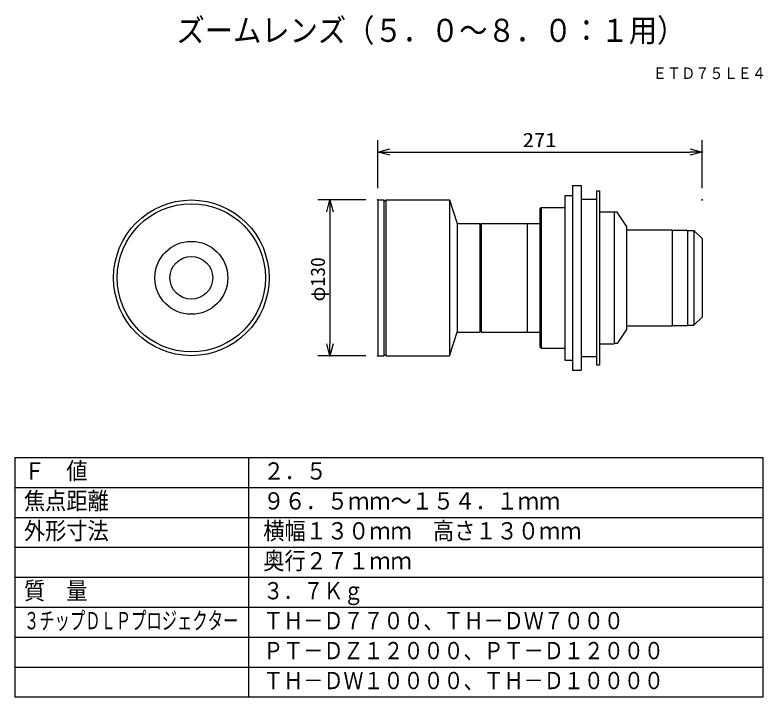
# Model space of a CAD drawing. Units: millimetres, scale not verified. Extents: x -63 to 63, y -57 to 57.
import ezdxf
from ezdxf.enums import TextEntityAlignment as Align

# ---------------------------------------------------------------- set-up
doc = ezdxf.new("R2010")
doc.units = ezdxf.units.MM
doc.header["$LTSCALE"] = 0.190236
doc.header["$PDMODE"] = 32
doc.header["$PDSIZE"] = 0.0951
for name, color, linetype in [('0-0_MOJI1', 2, 'Continuous'), ('0-1_GAIKEI', 7, 'Continuous'), ('0-2_TOUROKU', 3, 'Continuous'), ('0-3_WAKU', 7, 'Continuous')]:
    doc.layers.add(name, color=color, linetype=linetype)
doc.styles.add('ＭＳ ゴシック', font='')
doc.styles.get('ＭＳ ゴシック').set_extended_font_data('MS Gothic')

# ---------------------------------------------------------------- blocks, each defined once
blk = doc.blocks.new('_OPEN30')
at = {"layer": '0-3_WAKU'}
blk.add_line((0, 0), (-1, 0), dxfattribs=at)
blk.add_lwpolyline([(-1, 0.26795), (0, 0), (-1, -0.26795)], dxfattribs=at)

msp = doc.modelspace()

# ---------------------------------------------------------------- linework, layer by layer
at = {"layer": '0-1_GAIKEI'}
for p, q in [((30.6526, 28.9345), (30.6526, -1.9182)), ((30.6526, 28.9345), (32.1259, 28.9345)), ((32.1259, 28.9345), (32.1259, -1.9182)), ((34.6915, 28.0619), (34.6915, -1.0456)), ((34.6915, 28.0619), (35.195, 28.0619)), ((35.195, 28.0619), (35.195, -1.0456)), ((-1.8602, 26.5082), (-1.8602, 0.5081)), ((-1.8602, 26.5082), (-0.8599, 26.5082)), ((-0.8599, 26.5082), (-0.8599, 0.5081)), ((-0.8599, 26.3939), (-0.5258, 26.3939)), ((-0.5258, 26.5082), (10.1302, 26.5082)), ((-0.5258, 26.5082), (-0.5258, 0.5081)), ((10.1302, 26.5082), (10.1302, 0.5081)), ((29.4145, 27.2374), (30.6526, 27.2374)), ((29.4145, 27.2374), (29.4145, -0.2211)), ((32.1259, 26.6371), (34.6915, 26.6371)), ((25.4181, 25.2362), (25.2064, 25.0388)), ((25.2064, 25.0388), (25.2064, 1.9775)), ((25.4181, 25.2362), (29.4145, 25.2362)), ((25.4181, 25.2362), (25.4181, 1.7801)), ((35.195, 24.5299), (37.6527, 24.5299)), ((37.6527, 24.5299), (37.6527, 2.5526)), ((38.1223, 24.4637), (37.6527, 24.4637)), ((39.6841, 22.1529), (38.1223, 24.4637)), ((11.417, 22.5789), (11.417, 4.4375)), ((15.1596, 22.5789), (15.1596, 4.4375)), ((15.4004, 22.5789), (25.2064, 22.5789)), ((15.4004, 22.5789), (15.4004, 4.4375)), ((23.104, 22.5789), (23.104, 4.4375)), ((15.1596, 22.1672), (15.4004, 22.1672)), ((39.6841, 22.1529), (39.6841, 4.8634)), ((39.6841, 21.5032), (47.3022, 21.5032)), ((47.3022, 21.5032), (47.3022, 5.5131)), ((47.3022, 21.4552), (49.8621, 21.4552)), ((49.8621, 21.4552), (49.8621, 5.5612)), ((49.8621, 21.3957), (50.9367, 21.3957)), ((52.3399, 20.0786), (50.9367, 21.3957)), ((50.9367, 21.3957), (50.9367, 5.6206)), ((52.3399, 20.0786), (52.3399, 6.9377)), ((52.3399, 6.9377), (50.9367, 5.6206)), ((39.6841, 5.5131), (47.3022, 5.5131)), ((47.3022, 5.5612), (49.8621, 5.5612)), ((49.8621, 5.6206), (50.9367, 5.6206)), ((10.1302, 0.5081), (11.417, 4.4375)), ((11.417, 4.4375), (15.1596, 4.4375)), ((15.1596, 4.8491), (15.4004, 4.8491)), ((15.4004, 4.4375), (25.2064, 4.4375)), ((25.4181, 1.7801), (25.2064, 1.9775)), ((25.4181, 1.7801), (29.4145, 1.7801)), ((35.195, 2.4864), (37.6527, 2.4864)), ((-1.8602, 0.5081), (-0.8599, 0.5081)), ((-0.8599, 0.6224), (-0.5258, 0.6224)), ((-0.5258, 0.5081), (10.1302, 0.5081)), ((32.1259, 0.3793), (34.6915, 0.3793)), ((29.4145, -0.2211), (30.6526, -0.2211)), ((34.6915, -1.0456), (35.195, -1.0456)), ((30.6526, -1.9182), (32.1259, -1.9182))]:
    msp.add_line(p, q, dxfattribs=at)
for points in [[(10.1302, 26.5082), (11.417, 22.5789), (15.1596, 22.5789)], [(39.6841, 4.8634), (38.1223, 2.5526), (37.6527, 2.5526)]]:
    msp.add_lwpolyline(points, dxfattribs=at)
msp.add_circle((-33.0283, 13.5082), 13, dxfattribs=at)
at = {"layer": '0-1_GAIKEI', "color": 1}
for radius in [12.3766, 6.0935, 3.575]:
    msp.add_circle((-33.0283, 13.5082), radius, dxfattribs=at)
at = {"layer": '0-2_TOUROKU'}
for p, q in [((-1.8602, 28.5082), (-1.8602, 36.5082)), ((52.3399, 28.5082), (52.3399, 36.5082)), ((0.1398, 34.5082), (50.3399, 34.5082)), ((-3.8602, 26.5082), (-11.8602, 26.5082)), ((-9.8602, 24.5082), (-9.8602, 2.5081)), ((-3.8602, 0.5081), (-11.8602, 0.5081))]:
    msp.add_line(p, q, dxfattribs=at)
at = {"layer": '0-3_WAKU', "color": 4}
for p, q in [((-62.5001, -16.5), (62.5001, -16.5)), ((-62.5001, -16.5), (-62.5001, -56.5001)), ((-23.5, -16.5), (-23.5, -56.5001)), ((62.5001, -16.5), (62.5001, -56.5001)), ((62.5001, -56.5001), (-62.5001, -56.5001))]:
    msp.add_line(p, q, dxfattribs=at)
at = {"layer": '0-3_WAKU', "color": 1}
for p, q in [((-62.5001, -21.5), (62.5001, -21.5)), ((-62.5001, -26.5), (62.5001, -26.5)), ((-62.5001, -31.5001), (62.5001, -31.5001)), ((-62.5001, -36.5001), (62.5001, -36.5001)), ((-62.5001, -41.5001), (62.5001, -41.5001)), ((-62.5001, -46.5001), (62.5001, -46.5001)), ((-62.5001, -51.5001), (62.5001, -51.5001))]:
    msp.add_line(p, q, dxfattribs=at)
at = {"layer": '0-3_WAKU'}
for p in [(52.3399, 34.5082), (-1.8602, 26.5082), (-1.8602, 26.5082), (52.3399, 26.5082), (-9.8602, 0.5081), (-1.8602, 0.5081)]:
    msp.add_point(p, dxfattribs=at)

# ---------------------------------------------------------------- block references
at = {"layer": '0-2_TOUROKU', "xscale": 2, "yscale": 2}
for p, rotation in [((-1.8602, 34.5082), 180), ((-9.8602, 26.5082), 90), ((-9.8602, 0.5081), 270)]:
    msp.add_blockref('_OPEN30', p, dxfattribs=dict(at, rotation=rotation))
msp.add_blockref('_OPEN30', (52.3399, 34.5082), dxfattribs=at)

# ---------------------------------------------------------------- texts
at = {"layer": '0-0_MOJI1', "style": 'ＭＳ ゴシック'}
for s, height, width, p in [('ズームレンズ（５．０～８．０：１用）', 3.848, 0.9, (-35.5001, 51.7599)), ('Ｆ\u3000値', 2.887, 0.9, (-61.0001, -21.0552)), ('２．５', 2.887, 0.9, (-21, -21.0552)), ('焦点距離', 2.887, 0.9, (-61.0001, -26.0552)), ('９６．５ｍｍ～１５４．１ｍｍ', 2.887, 0.9, (-21, -26.0552)), ('外形寸法', 2.887, 0.9, (-61.0001, -31.0552)), ('横幅１３０ｍｍ\u3000高さ１３０ｍｍ', 2.887, 0.9, (-21, -31.0552)), ('奥行２７１ｍｍ', 2.887, 0.9, (-21, -36.0552)), ('質\u3000量', 2.887, 0.9, (-61.0001, -41.0552)), ('３．７Ｋｇ', 2.887, 0.85, (-21, -41.0552)), ('３チップＤＬＰプロジェクター', 2.887, 0.65, (-61.0001, -46.0552)), ('ＴＨ－Ｄ７７００、ＴＨ－ＤＷ７０００', 2.887, 0.85, (-21, -46.0552)), ('ＰＴ－ＤＺ１２０００、ＰＴ－Ｄ１２０００', 2.887, 0.85, (-21, -51.0552)), ('ＴＨ－ＤＷ１００００、ＴＨ－Ｄ１００００', 2.887, 0.85, (-21, -56.0552))]:
    msp.add_text(s, height=height, dxfattribs=dict(at, width=width)).set_placement(p, align=Align.BOTTOM_LEFT)
at = {"layer": '0-2_TOUROKU', "color": 1, "style": 'ＭＳ ゴシック', "width": 0.9}
msp.add_text('ＥＴＤ７５ＬＥ４', height=1.925, dxfattribs=at).set_placement((44.1, 46.13), align=Align.BOTTOM_LEFT)
at = {"layer": '0-2_TOUROKU', "style": 'ＭＳ ゴシック', "width": 1.15}
msp.add_text('271', height=2.406, dxfattribs=at).set_placement((22.3527, 34.6178), align=Align.BOTTOM_LEFT)
at = {"layer": '0-2_TOUROKU', "style": 'ＭＳ ゴシック'}
msp.add_text('φ130', height=2.406, rotation=90, dxfattribs=at).set_placement((-9.9698, 9.5547), align=Align.BOTTOM_LEFT)

doc.saveas('drawing.dxf')
